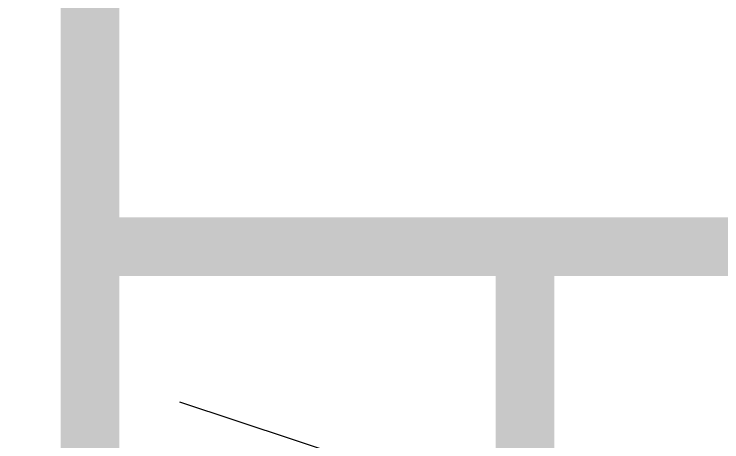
# Model space of a CAD drawing. Extents: x -22909.9 to -22897.8, y -4.7 to 4.1.
# Drawn here: x -22906.8769 to -22906.6961, y 0.3089 to 0.4181 of the extents above; entities that cross this region are included whole.
import ezdxf

# ---------------------------------------------------------------- set-up
doc = ezdxf.new("R2010")
doc.units = 0
doc.header["$MEASUREMENT"] = 0
doc.linetypes.add('DASHDOT', pattern=[1, 0.5, -0.25, 0, -0.25])
for name, color, linetype in [('CALOR', 1, 'CONTINUOUS'), ('CARGA', 7, 'CONTINUOUS'), ('DIB-018', 6, 'CONTINUOUS')]:
    doc.layers.add(name, color=color, linetype=linetype)

msp = doc.modelspace()

# ---------------------------------------------------------------- linework, layer by layer
at = {"layer": 'CALOR', "const_width": 0.015}
for points in [[(-22906.85752, 1.06121), (-22906.85752, -0.0331)], [(-22906.85752, 0.35872), (-22906.7464, 0.35872)]]:
    msp.add_lwpolyline(points, dxfattribs=at)
at = {"layer": 'CARGA', "const_width": 0.015}
for points in [[(-22906.7464, 0.35872), (-22906.68012, 0.35872)], [(-22906.7464, 0.35872), (-22906.7464, 0.25459)]]:
    msp.add_lwpolyline(points, dxfattribs=at)
at = {"layer": 'DIB-018', "linetype": 'DASHDOT'}
msp.add_line((-22907.879, 0.66452), (-22906.51831, 0.21452), dxfattribs=at)

doc.saveas('drawing.dxf')
